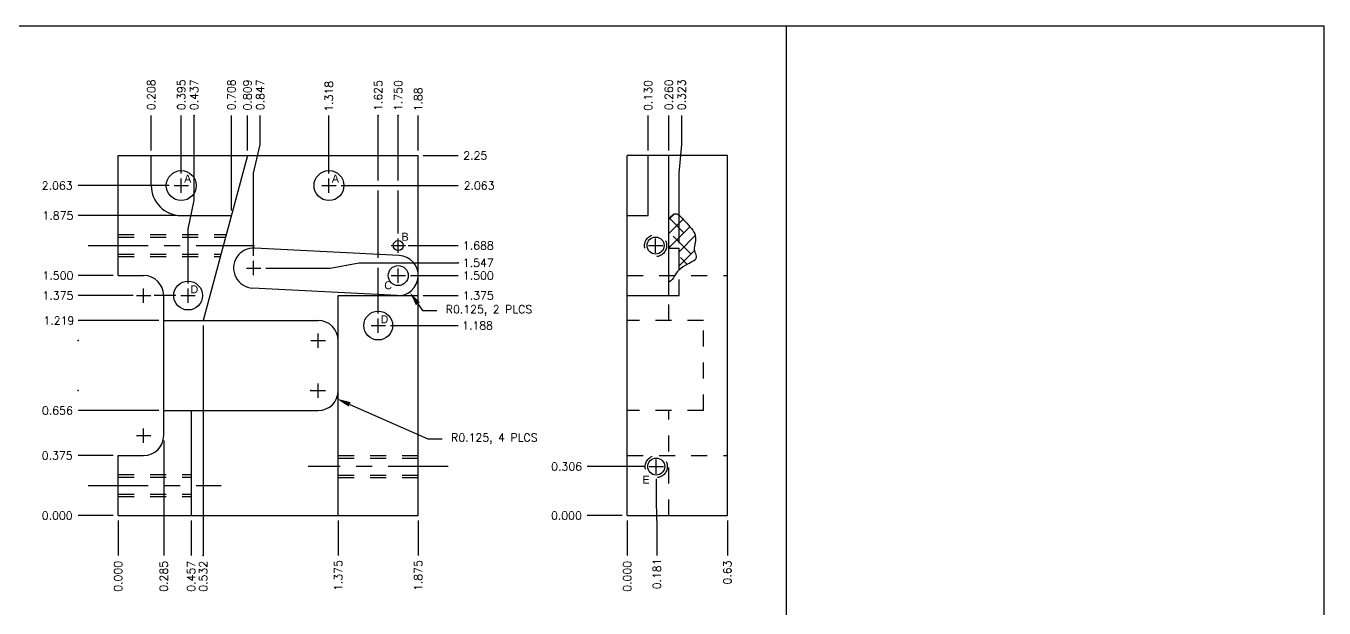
# Model space of a CAD drawing. Extents: x 0 to 22, y 0 to 17.6.
# Drawn here: x 8.39 to 16.5, y 6.86 to 10.5 of the extents above; entities that cross this region are included whole.
import ezdxf

# ---------------------------------------------------------------- set-up
doc = ezdxf.new("R2010")
doc.units = 0
doc.header["$LTSCALE"] = 0.5
doc.header["$MEASUREMENT"] = 0
doc.linetypes.add('CENTER2', pattern=[1.125, 0.75, -0.125, 0.125, -0.125])
doc.linetypes.add('HIDDEN2', pattern=[0.1875, 0.125, -0.0625])
doc.layers.get('0').update_dxf_attribs({"linetype": 'CONTINUOUS'})
doc.layers.get('DEFPOINTS').update_dxf_attribs({"linetype": 'CONTINUOUS'})
for name, color, linetype in [('BORDER', 5, 'CONTINUOUS'), ('CASING', 193, 'CONTINUOUS'), ('DIM', 1, 'CONTINUOUS'), ('HATCH', 2, 'CONTINUOUS'), ('NFCENTER', 4, 'CENTER2'), ('NFHIDDEN', 6, 'HIDDEN2'), ('OBJECT', 3, 'CONTINUOUS')]:
    doc.layers.add(name, color=color, linetype=linetype)
doc.styles.add('SIMPLEX', font='SIMPLEX')
doc.dimstyles.new('ESGMECH', dxfattribs={"dimtxt": 0.1, "dimasz": 0.18, "dimexe": 0.18, "dimexo": 0.0625, "dimgap": 0.06, "dimtad": 0, "dimtih": 1, "dimtoh": 1, "dimdec": 3, "dimzin": 0, "dimdsep": 46, "dimtxsty": 'SIMPLEX', "dimcen": 0.09, "dimclrd": 1, "dimclre": 1, "dimclrt": 1, "dimadec": 0, "dimazin": 0, "dimtfac": 1, "dimtdec": 4, "dimtofl": 0, "dimtmove": 0, "dimatfit": 3, "dimfxl": 1, "dimtolj": 1, "dimtzin": 0, "dimarcsym": 0})
doc.dimstyles.new('ESGMECH$4', dxfattribs={"dimtxt": 0.1, "dimasz": 0.18, "dimexe": 0.18, "dimexo": 0.0625, "dimgap": 0.06, "dimtad": 0, "dimtih": 1, "dimtoh": 1, "dimdec": 3, "dimzin": 0, "dimdsep": 46, "dimtxsty": 'SIMPLEX', "dimcen": 0.09, "dimclrd": 1, "dimclre": 1, "dimclrt": 1, "dimadec": 0, "dimazin": 0, "dimtfac": 1, "dimtdec": 4, "dimtofl": 0, "dimtmove": 0, "dimatfit": 0, "dimfxl": 1, "dimtolj": 1, "dimtzin": 0, "dimarcsym": 0})

# ---------------------------------------------------------------- blocks, each defined once
blk = doc.blocks.new('*D33')
at = {"color": 1, "linetype": 'ByBlock', "transparency": 16777216}
blk.add_line((19.2826, 4.8796), (19.2826, 4.6609), dxfattribs=at)
at = {"layer": 'DEFPOINTS', "color": 0, "linetype": 'ByBlock', "transparency": 16777216}
for p in [(19.2826, 4.9109), (19.2826, 4.9109), (19.2826, 4.6609)]:
    blk.add_point(p, dxfattribs=at)
at = {"color": 1, "linetype": 'ByBlock', "transparency": 16777216, "insert": (19.2826, 4.5309), "char_height": 0.05, "attachment_point": 5, "rotation": 90, "style": 'SIMPLEX'}
blk.add_mtext('\\A1;0.000', dxfattribs=at)
blk = doc.blocks.new('*D34')
at = {"color": 1, "linetype": 'ByBlock', "transparency": 16777216}
blk.add_line((19.7394, 4.8796), (19.7394, 4.6609), dxfattribs=at)
at = {"layer": 'DEFPOINTS', "color": 0, "linetype": 'ByBlock', "transparency": 16777216}
for p in [(19.2826, 4.9109), (19.7394, 4.9109), (19.7394, 4.6609)]:
    blk.add_point(p, dxfattribs=at)
at = {"color": 1, "linetype": 'ByBlock', "transparency": 16777216, "insert": (19.7394, 4.5309), "char_height": 0.05, "attachment_point": 5, "rotation": 90, "style": 'SIMPLEX'}
blk.add_mtext('\\A1;0.457', dxfattribs=at)
blk = doc.blocks.new('*D35')
at = {"color": 1, "linetype": 'ByBlock', "transparency": 16777216}
blk.add_line((20.6576, 4.8796), (20.6576, 4.6609), dxfattribs=at)
at = {"layer": 'DEFPOINTS', "color": 0, "linetype": 'ByBlock', "transparency": 16777216}
for p in [(19.2826, 4.9109), (20.6576, 4.9109), (20.6576, 4.6609)]:
    blk.add_point(p, dxfattribs=at)
at = {"color": 1, "linetype": 'ByBlock', "transparency": 16777216, "insert": (20.6576, 4.5356), "char_height": 0.05, "attachment_point": 5, "rotation": 90, "style": 'SIMPLEX'}
blk.add_mtext('\\A1;1.375', dxfattribs=at)
blk = doc.blocks.new('*D36')
at = {"color": 1, "linetype": 'ByBlock', "transparency": 16777216}
blk.add_line((21.1576, 4.8796), (21.1576, 4.6609), dxfattribs=at)
at = {"layer": 'DEFPOINTS', "color": 0, "linetype": 'ByBlock', "transparency": 16777216}
for p in [(19.2826, 4.9109), (21.1576, 4.9109), (21.1576, 4.6609)]:
    blk.add_point(p, dxfattribs=at)
at = {"color": 1, "linetype": 'ByBlock', "transparency": 16777216, "insert": (21.1576, 4.5356), "char_height": 0.05, "attachment_point": 5, "rotation": 90, "style": 'SIMPLEX'}
blk.add_mtext('\\A1;1.875', dxfattribs=at)
blk = doc.blocks.new('*D37')
at = {"color": 1, "linetype": 'ByBlock', "transparency": 16777216}
blk.add_line((20.0911, 7.1921), (20.0911, 7.4109), dxfattribs=at)
at = {"layer": 'DEFPOINTS', "color": 0, "linetype": 'ByBlock', "transparency": 16777216}
for p in [(20.0911, 7.4109), (20.0911, 7.1609), (19.2826, 4.9109)]:
    blk.add_point(p, dxfattribs=at)
at = {"color": 1, "linetype": 'ByBlock', "transparency": 16777216, "insert": (20.0911, 7.5397), "char_height": 0.05, "attachment_point": 5, "rotation": 90, "style": 'SIMPLEX'}
blk.add_mtext('\\A1;0.809', dxfattribs=at)
blk = doc.blocks.new('*D38')
at = {"color": 1, "linetype": 'ByBlock', "transparency": 16777216}
blk.add_line((21.1888, 6.2859), (21.4076, 6.2859), dxfattribs=at)
at = {"layer": 'DEFPOINTS', "color": 0, "linetype": 'ByBlock', "transparency": 16777216}
for p in [(21.1576, 6.2859), (21.4076, 6.2859), (19.2826, 4.9109)]:
    blk.add_point(p, dxfattribs=at)
at = {"color": 1, "linetype": 'ByBlock', "transparency": 16777216, "insert": (21.5328, 6.2859), "char_height": 0.05, "attachment_point": 5, "style": 'SIMPLEX'}
blk.add_mtext('\\A1;1.375', dxfattribs=at)
blk = doc.blocks.new('*D39')
at = {"color": 1, "linetype": 'ByBlock', "transparency": 16777216}
blk.add_line((20.9838, 6.0984), (21.4076, 6.0984), dxfattribs=at)
at = {"layer": 'DEFPOINTS', "color": 0, "linetype": 'ByBlock', "transparency": 16777216}
for p in [(20.9526, 6.0984), (21.4076, 6.0984), (19.2826, 4.9109)]:
    blk.add_point(p, dxfattribs=at)
at = {"color": 1, "linetype": 'ByBlock', "transparency": 16777216, "insert": (21.5281, 6.0984), "char_height": 0.05, "attachment_point": 5, "style": 'SIMPLEX'}
blk.add_mtext('\\A1;1.188', dxfattribs=at)
blk = doc.blocks.new('*D40')
at = {"color": 1, "linetype": 'ByBlock', "transparency": 16777216}
blk.add_line((21.1088, 6.4109), (21.4076, 6.4109), dxfattribs=at)
at = {"layer": 'DEFPOINTS', "color": 0, "linetype": 'ByBlock', "transparency": 16777216}
for p in [(21.0776, 6.4109), (21.4076, 6.4109), (19.2826, 4.9109)]:
    blk.add_point(p, dxfattribs=at)
at = {"color": 1, "linetype": 'ByBlock', "transparency": 16777216, "insert": (21.5328, 6.4109), "char_height": 0.05, "attachment_point": 5, "style": 'SIMPLEX'}
blk.add_mtext('\\A1;1.500', dxfattribs=at)
blk = doc.blocks.new('*D41')
at = {"color": 1, "linetype": 'ByBlock', "transparency": 16777216}
blk.add_line((21.0951, 6.5984), (21.4076, 6.5984), dxfattribs=at)
at = {"layer": 'DEFPOINTS', "color": 0, "linetype": 'ByBlock', "transparency": 16777216}
for p in [(21.0638, 6.5984), (21.4076, 6.5984), (19.2826, 4.9109)]:
    blk.add_point(p, dxfattribs=at)
at = {"color": 1, "linetype": 'ByBlock', "transparency": 16777216, "insert": (21.5328, 6.5984), "char_height": 0.05, "attachment_point": 5, "style": 'SIMPLEX'}
blk.add_mtext('\\A1;1.688', dxfattribs=at)
blk = doc.blocks.new('*D42')
at = {"color": 1, "linetype": 'ByBlock', "transparency": 16777216}
blk.add_line((20.6764, 6.9734), (21.4076, 6.9734), dxfattribs=at)
at = {"layer": 'DEFPOINTS', "color": 0, "linetype": 'ByBlock', "transparency": 16777216}
for p in [(20.6451, 6.9734), (21.4076, 6.9734), (19.2826, 4.9109)]:
    blk.add_point(p, dxfattribs=at)
at = {"color": 1, "linetype": 'ByBlock', "transparency": 16777216, "insert": (21.5376, 6.9734), "char_height": 0.05, "attachment_point": 5, "style": 'SIMPLEX'}
blk.add_mtext('\\A1;2.063', dxfattribs=at)
blk = doc.blocks.new('*D43')
at = {"color": 1, "linetype": 'ByBlock', "transparency": 16777216}
blk.add_line((19.6014, 6.9734), (19.0326, 6.9734), dxfattribs=at)
at = {"layer": 'DEFPOINTS', "color": 0, "linetype": 'ByBlock', "transparency": 16777216}
for p in [(19.0326, 6.9734), (19.6326, 6.9734), (19.2826, 4.9109)]:
    blk.add_point(p, dxfattribs=at)
at = {"color": 1, "linetype": 'ByBlock', "transparency": 16777216, "insert": (18.9026, 6.9734), "char_height": 0.05, "attachment_point": 5, "style": 'SIMPLEX'}
blk.add_mtext('\\A1;2.063', dxfattribs=at)
blk = doc.blocks.new('*D44')
at = {"color": 1, "linetype": 'ByBlock', "transparency": 16777216}
blk.add_line((19.6464, 6.7859), (19.0326, 6.7859), dxfattribs=at)
at = {"layer": 'DEFPOINTS', "color": 0, "linetype": 'ByBlock', "transparency": 16777216}
for p in [(19.0326, 6.7859), (19.6776, 6.7859), (19.2826, 4.9109)]:
    blk.add_point(p, dxfattribs=at)
at = {"color": 1, "linetype": 'ByBlock', "transparency": 16777216, "insert": (18.9074, 6.7859), "char_height": 0.05, "attachment_point": 5, "style": 'SIMPLEX'}
blk.add_mtext('\\A1;1.875', dxfattribs=at)
blk = doc.blocks.new('*D45')
at = {"color": 1, "linetype": 'ByBlock', "transparency": 16777216}
blk.add_line((19.4901, 7.1921), (19.4901, 7.4109), dxfattribs=at)
at = {"layer": 'DEFPOINTS', "color": 0, "linetype": 'ByBlock', "transparency": 16777216}
for p in [(19.4901, 7.4109), (19.4901, 7.1609), (19.2826, 4.9109)]:
    blk.add_point(p, dxfattribs=at)
at = {"color": 1, "linetype": 'ByBlock', "transparency": 16777216, "insert": (19.4901, 7.5409), "char_height": 0.05, "attachment_point": 5, "rotation": 90, "style": 'SIMPLEX'}
blk.add_mtext('\\A1;0.208', dxfattribs=at)
blk = doc.blocks.new('*D46')
at = {"color": 1, "linetype": 'ByBlock', "transparency": 16777216}
blk.add_line((19.6776, 7.0496), (19.6776, 7.4109), dxfattribs=at)
at = {"layer": 'DEFPOINTS', "color": 0, "linetype": 'ByBlock', "transparency": 16777216}
for p in [(19.6776, 7.4109), (19.6776, 7.0184), (19.2826, 4.9109)]:
    blk.add_point(p, dxfattribs=at)
at = {"color": 1, "linetype": 'ByBlock', "transparency": 16777216, "insert": (19.6776, 7.5409), "char_height": 0.05, "attachment_point": 5, "rotation": 90, "style": 'SIMPLEX'}
blk.add_mtext('\\A1;0.395', dxfattribs=at)
blk = doc.blocks.new('*D47')
at = {"color": 1, "linetype": 'ByBlock', "transparency": 16777216}
blk.add_line((19.9906, 6.8171), (19.9906, 7.4109), dxfattribs=at)
at = {"layer": 'DEFPOINTS', "color": 0, "linetype": 'ByBlock', "transparency": 16777216}
for p in [(19.9906, 7.4109), (19.9906, 6.7859), (19.2826, 4.9109)]:
    blk.add_point(p, dxfattribs=at)
at = {"color": 1, "linetype": 'ByBlock', "transparency": 16777216, "insert": (19.9906, 7.5409), "char_height": 0.05, "attachment_point": 5, "rotation": 90, "style": 'SIMPLEX'}
blk.add_mtext('\\A1;0.708', dxfattribs=at)
blk = doc.blocks.new('*D48')
at = {"color": 1, "linetype": 'ByBlock', "transparency": 16777216}
for p, q in [((20.1711, 7.2309), (20.1711, 7.4109)), ((20.1293, 7.0509), (20.1711, 7.2309)), ((20.1293, 6.534), (20.1293, 7.0509))]:
    blk.add_line(p, q, dxfattribs=at)
at = {"layer": 'DEFPOINTS', "color": 0, "linetype": 'ByBlock', "transparency": 16777216}
for p in [(20.1711, 7.4109), (20.1293, 6.5028), (19.2826, 4.9109)]:
    blk.add_point(p, dxfattribs=at)
at = {"color": 1, "linetype": 'ByBlock', "transparency": 16777216, "insert": (20.1711, 7.5409), "char_height": 0.05, "attachment_point": 5, "rotation": 90, "style": 'SIMPLEX'}
blk.add_mtext('\\A1;0.847', dxfattribs=at)
blk = doc.blocks.new('*D49')
at = {"color": 1, "linetype": 'ByBlock', "transparency": 16777216}
blk.add_line((20.6001, 7.0496), (20.6001, 7.4109), dxfattribs=at)
at = {"layer": 'DEFPOINTS', "color": 0, "linetype": 'ByBlock', "transparency": 16777216}
for p in [(20.6001, 7.4109), (20.6001, 7.0184), (19.2826, 4.9109)]:
    blk.add_point(p, dxfattribs=at)
at = {"color": 1, "linetype": 'ByBlock', "transparency": 16777216, "insert": (20.6001, 7.5313), "char_height": 0.05, "attachment_point": 5, "rotation": 90, "style": 'SIMPLEX'}
blk.add_mtext('\\A1;1.318', dxfattribs=at)
blk = doc.blocks.new('*D50')
at = {"color": 1, "linetype": 'ByBlock', "transparency": 16777216}
blk.add_line((19.2513, 4.9109), (19.0326, 4.9109), dxfattribs=at)
at = {"layer": 'DEFPOINTS', "color": 0, "linetype": 'ByBlock', "transparency": 16777216}
for p in [(19.0326, 4.9109), (19.2826, 4.9109), (19.2826, 4.9109)]:
    blk.add_point(p, dxfattribs=at)
at = {"color": 1, "linetype": 'ByBlock', "transparency": 16777216, "insert": (18.9026, 4.9109), "char_height": 0.05, "attachment_point": 5, "style": 'SIMPLEX'}
blk.add_mtext('\\A1;0.000', dxfattribs=at)
blk = doc.blocks.new('*D51')
at = {"color": 1, "linetype": 'ByBlock', "transparency": 16777216}
for p, q in [((20.9876, 6.4109), (21.0776, 6.4109)), ((21.0326, 6.3659), (21.0326, 6.4559)), ((21.1553, 6.2343), (21.1843, 6.1927)), ((21.1843, 6.1927), (21.2743, 6.1927))]:
    blk.add_line(p, q, dxfattribs=at)
blk.add_solid([(21.1676, 6.2429), (21.143, 6.2258), (21.104, 6.3082)], dxfattribs=at)
at = {"layer": 'DEFPOINTS', "color": 0, "linetype": 'ByBlock', "transparency": 16777216}
for p in [(21.0326, 6.4109), (21.104, 6.3082)]:
    blk.add_point(p, dxfattribs=at)
at = {"color": 1, "linetype": 'ByBlock', "transparency": 16777216, "insert": (21.5995, 6.1927), "char_height": 0.05, "attachment_point": 5, "style": 'SIMPLEX'}
blk.add_mtext('\\A1;{R0.125, 2 PLCS}', dxfattribs=at)
blk = doc.blocks.new('*D52')
at = {"color": 1, "linetype": 'ByBlock', "transparency": 16777216}
blk.add_line((22.493, 4.8726), (22.493, 4.6538), dxfattribs=at)
at = {"layer": 'DEFPOINTS', "color": 0, "linetype": 'ByBlock', "transparency": 16777216}
for p in [(22.493, 4.9038), (22.493, 4.9038), (22.493, 4.6538)]:
    blk.add_point(p, dxfattribs=at)
at = {"color": 1, "linetype": 'ByBlock', "transparency": 16777216, "insert": (22.493, 4.5238), "char_height": 0.05, "attachment_point": 5, "rotation": 90, "style": 'SIMPLEX'}
blk.add_mtext('\\A1;0.000', dxfattribs=at)
blk = doc.blocks.new('*D53')
at = {"color": 1, "linetype": 'ByBlock', "transparency": 16777216}
blk.add_line((22.4618, 4.9038), (22.243, 4.9038), dxfattribs=at)
at = {"layer": 'DEFPOINTS', "color": 0, "linetype": 'ByBlock', "transparency": 16777216}
for p in [(22.243, 4.9038), (22.493, 4.9038), (22.493, 4.9038)]:
    blk.add_point(p, dxfattribs=at)
at = {"color": 1, "linetype": 'ByBlock', "transparency": 16777216, "insert": (22.113, 4.9038), "char_height": 0.05, "attachment_point": 5, "style": 'SIMPLEX'}
blk.add_mtext('\\A1;0.000', dxfattribs=at)
blk = doc.blocks.new('*D54')
at = {"color": 1, "linetype": 'ByBlock', "transparency": 16777216}
blk.add_line((22.623, 7.1851), (22.623, 7.4038), dxfattribs=at)
at = {"layer": 'DEFPOINTS', "color": 0, "linetype": 'ByBlock', "transparency": 16777216}
for p in [(22.623, 7.4038), (22.623, 7.1538), (22.493, 4.9038)]:
    blk.add_point(p, dxfattribs=at)
at = {"color": 1, "linetype": 'ByBlock', "transparency": 16777216, "insert": (22.623, 7.5291), "char_height": 0.05, "attachment_point": 5, "rotation": 90, "style": 'SIMPLEX'}
blk.add_mtext('\\A1;0.130', dxfattribs=at)
blk = doc.blocks.new('*D55')
at = {"color": 1, "linetype": 'ByBlock', "transparency": 16777216}
blk.add_line((22.753, 7.1851), (22.753, 7.4038), dxfattribs=at)
at = {"layer": 'DEFPOINTS', "color": 0, "linetype": 'ByBlock', "transparency": 16777216}
for p in [(22.753, 7.4038), (22.753, 7.1538), (22.493, 4.9038)]:
    blk.add_point(p, dxfattribs=at)
at = {"color": 1, "linetype": 'ByBlock', "transparency": 16777216, "insert": (22.753, 7.5338), "char_height": 0.05, "attachment_point": 5, "rotation": 90, "style": 'SIMPLEX'}
blk.add_mtext('\\A1;0.260', dxfattribs=at)
blk = doc.blocks.new('*D58')
at = {"color": 1, "linetype": 'ByBlock', "transparency": 16777216}
blk.add_line((12.2529, 7.746), (11.8982, 7.746), dxfattribs=at)
at = {"layer": 'DEFPOINTS', "color": 0, "linetype": 'ByBlock', "transparency": 16777216}
for p in [(11.8982, 7.746), (12.2842, 7.746), (12.1482, 7.4397)]:
    blk.add_point(p, dxfattribs=at)
at = {"color": 1, "linetype": 'ByBlock', "transparency": 16777216, "insert": (11.7693, 7.746), "char_height": 0.05, "attachment_point": 5, "style": 'SIMPLEX'}
blk.add_mtext('\\A1;0.306', dxfattribs=at)
blk = doc.blocks.new('*D64')
at = {"color": 1, "linetype": 'ByBlock', "transparency": 16777216}
blk.add_line((19.2513, 5.2859), (19.0326, 5.2859), dxfattribs=at)
at = {"layer": 'DEFPOINTS', "color": 0, "linetype": 'ByBlock', "transparency": 16777216}
for p in [(19.0326, 5.2859), (19.2826, 5.2859), (19.2826, 4.9109)]:
    blk.add_point(p, dxfattribs=at)
at = {"color": 1, "linetype": 'ByBlock', "transparency": 16777216, "insert": (18.9026, 5.2859), "char_height": 0.05, "attachment_point": 5, "style": 'SIMPLEX'}
blk.add_mtext('\\A1;0.375', dxfattribs=at)
blk = doc.blocks.new('*D65')
at = {"color": 1, "linetype": 'ByBlock', "transparency": 16777216}
blk.add_line((19.5363, 5.5671), (19.0326, 5.5671), dxfattribs=at)
at = {"layer": 'DEFPOINTS', "color": 0, "linetype": 'ByBlock', "transparency": 16777216}
for p in [(19.0326, 5.5671), (19.5676, 5.5671), (19.2826, 4.9109)]:
    blk.add_point(p, dxfattribs=at)
at = {"color": 1, "linetype": 'ByBlock', "transparency": 16777216, "insert": (18.9038, 5.5671), "char_height": 0.05, "attachment_point": 5, "style": 'SIMPLEX'}
blk.add_mtext('\\A1;0.656', dxfattribs=at)
blk = doc.blocks.new('*D66')
at = {"color": 1, "linetype": 'ByBlock', "transparency": 16777216}
blk.add_line((19.5363, 6.1296), (19.0326, 6.1296), dxfattribs=at)
at = {"layer": 'DEFPOINTS', "color": 0, "linetype": 'ByBlock', "transparency": 16777216}
for p in [(19.0326, 6.1296), (19.5676, 6.1296), (19.2826, 4.9109)]:
    blk.add_point(p, dxfattribs=at)
at = {"color": 1, "linetype": 'ByBlock', "transparency": 16777216, "insert": (18.9133, 6.1296), "char_height": 0.05, "attachment_point": 5, "style": 'SIMPLEX'}
blk.add_mtext('\\A1;1.219', dxfattribs=at)
blk = doc.blocks.new('*D67')
at = {"color": 1, "linetype": 'ByBlock', "transparency": 16777216}
blk.add_line((19.2513, 6.4109), (19.0326, 6.4109), dxfattribs=at)
at = {"layer": 'DEFPOINTS', "color": 0, "linetype": 'ByBlock', "transparency": 16777216}
for p in [(19.0326, 6.4109), (19.2826, 6.4109), (19.2826, 4.9109)]:
    blk.add_point(p, dxfattribs=at)
at = {"color": 1, "linetype": 'ByBlock', "transparency": 16777216, "insert": (18.9074, 6.4109), "char_height": 0.05, "attachment_point": 5, "style": 'SIMPLEX'}
blk.add_mtext('\\A1;1.500', dxfattribs=at)
blk = doc.blocks.new('*D68')
at = {"color": 1, "linetype": 'ByBlock', "transparency": 16777216}
blk.add_line((19.5676, 5.3796), (19.5676, 4.6609), dxfattribs=at)
at = {"layer": 'DEFPOINTS', "color": 0, "linetype": 'ByBlock', "transparency": 16777216}
for p in [(19.5676, 5.4109), (19.2826, 4.9109), (19.5676, 4.6609)]:
    blk.add_point(p, dxfattribs=at)
at = {"color": 1, "linetype": 'ByBlock', "transparency": 16777216, "insert": (19.5676, 4.5309), "char_height": 0.05, "attachment_point": 5, "rotation": 90, "style": 'SIMPLEX'}
blk.add_mtext('\\A1;0.285', dxfattribs=at)
blk = doc.blocks.new('*D69')
at = {"color": 1, "linetype": 'ByBlock', "transparency": 16777216}
for p, q in [((22.8031, 7.2309), (22.8031, 7.4109)), ((22.7866, 7.0509), (22.8031, 7.2309)), ((22.7866, 6.614), (22.7866, 7.0509))]:
    blk.add_line(p, q, dxfattribs=at)
at = {"layer": 'DEFPOINTS', "color": 0, "linetype": 'ByBlock', "transparency": 16777216}
for p in [(22.8031, 7.4109), (22.7866, 6.5828), (22.4631, 4.9109)]:
    blk.add_point(p, dxfattribs=at)
at = {"color": 1, "linetype": 'ByBlock', "transparency": 16777216, "insert": (22.8031, 7.5409), "char_height": 0.05, "attachment_point": 5, "rotation": 90, "style": 'SIMPLEX'}
blk.add_mtext('\\A1;0.323', dxfattribs=at)
blk = doc.blocks.new('*X70')
at = {"color": 0}
for p, q in [((22.7231, 6.6735), (22.8122, 6.7626)), ((22.7262, 6.7649), (22.7573, 6.7961)), ((22.8166, 6.6786), (22.728, 6.7672)), ((22.7231, 6.5851), (22.8541, 6.7161)), ((22.8608, 6.546), (22.7503, 6.6565)), ((22.7866, 6.5602), (22.8877, 6.6613)), ((22.7282, 6.5902), (22.7231, 6.5954)), ((22.7866, 6.4718), (22.8825, 6.5677)), ((22.8851, 6.6101), (22.8829, 6.6123)), ((22.838, 6.4805), (22.7945, 6.5239))]:
    blk.add_line(p, q, dxfattribs=at)
blk = doc.blocks.new('*D71')
at = {"color": 1, "linetype": 'ByBlock', "transparency": 16777216}
for p, q in [((20.4876, 5.6921), (20.5776, 5.6921)), ((20.5326, 5.6471), (20.5326, 5.7371)), ((20.7294, 5.6056), (21.2176, 5.3909)), ((21.2176, 5.3909), (21.3076, 5.3909))]:
    blk.add_line(p, q, dxfattribs=at)
blk.add_solid([(20.7354, 5.6193), (20.7234, 5.5918), (20.647, 5.6418)], dxfattribs=at)
at = {"layer": 'DEFPOINTS', "color": 0, "linetype": 'ByBlock', "transparency": 16777216}
for p in [(20.5326, 5.6921), (20.647, 5.6418)]:
    blk.add_point(p, dxfattribs=at)
at = {"color": 1, "linetype": 'ByBlock', "transparency": 16777216, "insert": (21.6328, 5.3909), "char_height": 0.05, "attachment_point": 5, "style": 'SIMPLEX'}
blk.add_mtext('\\A1;{R0.125, 4 PLCS}', dxfattribs=at)
blk = doc.blocks.new('*D119')
at = {"color": 1, "linetype": 'ByBlock', "transparency": 16777216}
for p, q in [((12.3292, 7.6698), (12.3292, 7.521)), ((12.3292, 7.521), (12.3332, 7.3697)), ((12.3332, 7.3697), (12.3332, 7.1897))]:
    blk.add_line(p, q, dxfattribs=at)
at = {"layer": 'DEFPOINTS', "color": 0, "linetype": 'ByBlock', "transparency": 16777216}
for p in [(12.3292, 7.701), (12.1482, 7.4397), (12.3332, 7.1897)]:
    blk.add_point(p, dxfattribs=at)
at = {"color": 1, "linetype": 'ByBlock', "transparency": 16777216, "insert": (12.3332, 7.0751), "char_height": 0.05, "attachment_point": 5, "rotation": 90, "style": 'SIMPLEX'}
blk.add_mtext('\\A1;0.181', dxfattribs=at)
blk = doc.blocks.new('*D132')
at = {"color": 1, "linetype": 'ByBlock', "transparency": 16777216}
blk.add_line((10.8739, 9.6897), (11.0927, 9.6897), dxfattribs=at)
at = {"layer": 'DEFPOINTS', "color": 0, "linetype": 'ByBlock', "transparency": 16777216}
for p in [(10.8427, 9.6897), (11.0927, 9.6897), (8.9677, 7.4397)]:
    blk.add_point(p, dxfattribs=at)
at = {"color": 1, "linetype": 'ByBlock', "transparency": 16777216, "insert": (11.1989, 9.6897), "char_height": 0.05, "attachment_point": 5, "style": 'SIMPLEX'}
blk.add_mtext('\\A1;{2.25}', dxfattribs=at)
blk = doc.blocks.new('*D133')
at = {"color": 1, "linetype": 'ByBlock', "transparency": 16777216}
blk.add_line((10.8427, 9.7209), (10.8427, 9.9397), dxfattribs=at)
at = {"layer": 'DEFPOINTS', "color": 0, "linetype": 'ByBlock', "transparency": 16777216}
for p in [(10.8427, 9.9397), (10.8427, 9.6897), (8.9677, 7.4397)]:
    blk.add_point(p, dxfattribs=at)
at = {"color": 1, "linetype": 'ByBlock', "transparency": 16777216, "insert": (10.8427, 10.0411), "char_height": 0.05, "attachment_point": 5, "rotation": 90, "style": 'SIMPLEX'}
blk.add_mtext('\\A1;{1.88}', dxfattribs=at)
blk = doc.blocks.new('*D134')
at = {"color": 1, "linetype": 'ByBlock', "transparency": 16777216}
blk.add_line((12.7732, 7.4084), (12.7732, 7.1897), dxfattribs=at)
at = {"layer": 'DEFPOINTS', "color": 0, "linetype": 'ByBlock', "transparency": 16777216}
for p in [(12.1482, 7.4397), (12.7732, 7.4397), (12.7732, 7.1897)]:
    blk.add_point(p, dxfattribs=at)
at = {"color": 1, "linetype": 'ByBlock', "transparency": 16777216, "insert": (12.7732, 7.0835), "char_height": 0.05, "attachment_point": 5, "rotation": 90, "style": 'SIMPLEX'}
blk.add_mtext('\\A1;{0.63}', dxfattribs=at)

msp = doc.modelspace()

# ---------------------------------------------------------------- linework, layer by layer
at = {"color": 1, "linetype": 'ByBlock'}
for p, q in [((9.0627, 8.8147), (8.7177, 8.8147)), ((9.3289, 8.8147), (9.1927, 8.8147))]:
    msp.add_line(p, q, dxfattribs=at)
at = {"layer": 'BORDER'}
for p, q in [((0, 10.5), (16.5, 10.5)), ((13.1433, 5.1622), (13.1433, 10.5)), ((16.5, 0), (16.5, 10.5))]:
    msp.add_line(p, q, dxfattribs=at)
at = {"layer": 'CASING', "color": 3}
for p, q in [((8.9677, 9.6897), (10.8427, 9.6897)), ((8.9677, 8.9397), (8.9677, 9.6897)), ((9.1752, 9.5022), (9.1752, 9.6897)), ((9.7762, 9.6897), (9.4999, 8.6584)), ((10.8427, 7.4397), (10.8427, 9.6897)), ((12.1482, 7.4397), (12.1482, 9.6897)), ((12.7732, 9.6897), (12.1482, 9.6897)), ((12.2782, 9.3147), (12.2782, 9.6897)), ((12.4082, 8.8147), (12.4082, 9.6897)), ((12.7732, 7.4397), (12.7732, 9.6897)), ((9.3627, 9.3147), (9.6757, 9.3147)), ((12.1482, 9.3147), (12.2782, 9.3147)), ((10.7242, 9.0645), (9.8209, 9.1114)), ((12.4082, 9.1116), (12.4717, 9.1116)), ((12.4717, 8.9756), (12.4717, 9.1116)), ((10.7112, 8.8148), (9.8067, 8.8618)), ((9.2527, 7.9397), (9.2527, 8.8147)), ((10.3427, 7.4397), (10.3427, 8.8147)), ((10.3427, 8.8147), (10.8427, 8.8147)), ((12.1482, 8.8147), (12.4082, 8.8147)), ((9.4245, 8.0959), (9.4245, 7.4397)), ((8.9677, 7.4397), (8.9677, 7.8147)), ((8.9677, 7.4397), (10.8427, 7.4397)), ((12.1482, 7.4397), (12.7732, 7.4397))]:
    msp.add_line(p, q, dxfattribs=at)
for points in [[(12.4082, 9.2899), (12.4169, 9.3008), (12.4254, 9.311), (12.4334, 9.3192), (12.4412, 9.3246), (12.4491, 9.3266), (12.4571, 9.3255), (12.4653, 9.3217), (12.4736, 9.3156), (12.4822, 9.3076), (12.4911, 9.2983), (12.5003, 9.2881), (12.5098, 9.2774), (12.5197, 9.2665), (12.5296, 9.2557), (12.5393, 9.2447), (12.5485, 9.2338), (12.5567, 9.2228), (12.5638, 9.2118), (12.5693, 9.2007), (12.573, 9.1896)], [(12.573, 9.1896), (12.5747, 9.1784), (12.5746, 9.1673), (12.5734, 9.1563), (12.5715, 9.1454), (12.5694, 9.1347), (12.5675, 9.1242), (12.5663, 9.1141), (12.5663, 9.1043), (12.5678, 9.0949), (12.5704, 9.086), (12.5733, 9.0774), (12.576, 9.0692), (12.5778, 9.0613), (12.5781, 9.0536), (12.5761, 9.0462), (12.5713, 9.0391), (12.5633, 9.0321), (12.5524, 9.0251), (12.5396, 9.018), (12.5253, 9.0106), (12.5105, 9.0026), (12.4958, 8.9939), (12.482, 8.9844), (12.4697, 8.9739), (12.4594, 8.9622), (12.4508, 8.95), (12.4433, 8.9378), (12.4362, 8.9262), (12.4291, 8.9159), (12.4211, 8.9074), (12.4119, 8.9015), (12.4082, 8.9005)]]:
    msp.add_lwpolyline(points, dxfattribs=at)
for centre, radius in [((9.3627, 9.5022), 0.0935), ((10.2852, 9.5022), 0.0935), ((12.3252, 9.1272), 0.0533), ((10.7177, 9.1272), 0.0312), ((10.7177, 8.9397), 0.0625), ((9.4052, 8.8147), 0.09), ((10.5927, 8.6272), 0.09), ((12.3292, 7.746), 0.0532)]:
    msp.add_circle(centre, radius, dxfattribs=at)
for centre, radius, start, end in [((9.3627, 9.5022), 0.1875, 180, 270), ((9.8144, 8.9866), 0.125, 86.46687, 267.58405), ((10.7177, 8.9397), 0.125, 267.02546, 87.02546), ((9.1277, 8.8147), 0.125, 0, 90), ((10.2177, 8.5334), 0.125, 0, 90), ((10.2177, 8.2209), 0.125, 270, 0), ((9.1277, 7.9397), 0.125, 270, 0)]:
    msp.add_arc(centre, radius, start, end, dxfattribs=at)
at = {"layer": 'DEFPOINTS', "color": 0, "linetype": 'ByBlock'}
for p in [(12.2632, 9.9397), (12.4232, 9.9397), (12.2782, 9.6897), (12.4082, 9.6897), (10.3302, 9.5334), (10.3302, 9.4709), (10.7177, 9.1722), (9.8594, 8.9866), (9.4052, 8.8597), (8.7177, 8.8147), (9.3602, 8.8147), (9.4999, 8.6584), (10.5927, 8.6722), (8.9677, 7.4709), (8.9677, 7.4397), (8.9677, 7.4397), (8.9677, 7.4397), (8.9677, 7.4397), (8.9677, 7.4397), (8.9677, 7.4397), (8.9677, 7.4397), (8.9677, 7.4397), (8.9677, 7.4084), (12.1482, 7.4397), (12.1482, 7.4397)]:
    msp.add_point(p, dxfattribs=at)
at = {"layer": 'DIM', "linetype": 'ByBlock'}
for p, q in [((9.4427, 9.4107), (9.4427, 9.9397)), ((10.5927, 9.5334), (10.5927, 9.9397)), ((10.7177, 9.5334), (10.7177, 9.9397)), ((9.4052, 9.2307), (9.4427, 9.4107)), ((10.5927, 9.0509), (10.5927, 9.4709)), ((10.7177, 9.2034), (10.7177, 9.4709)), ((9.4052, 8.8909), (9.4052, 9.2307)), ((10.293, 8.9866), (10.473, 9.0197)), ((10.473, 9.0197), (11.0927, 9.0197)), ((9.8906, 8.9866), (10.293, 8.9866)), ((10.5927, 8.7034), (10.5927, 8.9884)), ((9.4999, 8.6272), (9.4999, 7.1897))]:
    msp.add_line(p, q, dxfattribs=at)
at = {"layer": 'DIM', "color": 1, "linetype": 'Continuous'}
for p, q in [((9.3177, 9.5022), (9.4077, 9.5022)), ((9.3627, 9.4572), (9.3627, 9.5472)), ((10.2402, 9.5022), (10.3302, 9.5022)), ((10.2852, 9.4572), (10.2852, 9.5472)), ((10.7177, 9.0822), (10.7177, 9.1722)), ((12.3252, 9.0822), (12.3252, 9.1722)), ((10.6727, 9.1272), (10.7627, 9.1272)), ((12.2802, 9.1272), (12.3702, 9.1272)), ((9.8144, 8.9416), (9.8144, 9.0316)), ((9.7694, 8.9866), (9.8594, 8.9866)), ((10.6727, 8.9397), (10.7627, 8.9397)), ((10.7177, 8.8947), (10.7177, 8.9847)), ((9.1277, 8.7697), (9.1277, 8.8597)), ((9.4052, 8.7697), (9.4052, 8.8597)), ((9.0827, 8.8147), (9.1727, 8.8147)), ((9.3602, 8.8147), (9.4502, 8.8147)), ((10.5477, 8.6272), (10.6377, 8.6272)), ((10.5927, 8.5822), (10.5927, 8.6722)), ((10.1727, 8.5334), (10.2627, 8.5334)), ((10.2177, 8.4884), (10.2177, 8.5784)), ((9.1277, 7.8947), (9.1277, 7.9847)), ((9.0827, 7.9397), (9.1727, 7.9397)), ((12.3292, 7.701), (12.3292, 7.791)), ((12.2842, 7.746), (12.3742, 7.746))]:
    msp.add_line(p, q, dxfattribs=at)
at = {"layer": 'DIM', "linetype": 'Continuous'}
for p, q in [((10.1727, 8.2209), (10.2627, 8.2209)), ((10.2177, 8.1759), (10.2177, 8.2659))]:
    msp.add_line(p, q, dxfattribs=at)
at = {"layer": 'DIM', "linetype": 'ByBlock'}
for p in [(9.4427, 9.9397), (10.5927, 9.9397), (10.7177, 9.9397), (11.0927, 9.0197), (8.7177, 8.5334), (8.7177, 8.2209), (10.1727, 8.2209), (9.4999, 7.1897)]:
    msp.add_point(p, dxfattribs=at)
at = {"layer": 'NFCENTER'}
for p, q in [((8.7802, 9.1272), (9.8196, 9.1272)), ((11.0302, 7.746), (10.1552, 7.746)), ((8.7802, 7.6272), (9.612, 7.6272))]:
    msp.add_line(p, q, dxfattribs=at)
at = {"layer": 'NFHIDDEN'}
for p, q in [((8.9677, 9.1962), (9.644, 9.1962)), ((8.9677, 9.1804), (9.6398, 9.1804)), ((8.9677, 9.0739), (9.6112, 9.0739)), ((8.9677, 9.0582), (9.607, 9.0582)), ((12.1482, 8.9397), (12.7732, 8.9397)), ((12.4717, 8.8147), (12.4717, 8.9756)), ((12.4082, 8.6584), (12.4082, 8.8147)), ((12.4082, 8.8147), (12.4717, 8.8147)), ((12.6244, 8.6584), (12.1482, 8.6584)), ((12.6244, 8.0959), (12.6244, 8.6584)), ((12.6244, 8.0959), (12.1482, 8.0959)), ((12.4082, 7.4397), (12.4082, 8.0959)), ((10.3427, 7.815), (10.8427, 7.815)), ((10.3427, 7.7993), (10.8427, 7.7993)), ((12.1482, 7.8147), (12.7732, 7.8147)), ((8.9677, 7.6962), (9.4245, 7.6962)), ((8.9677, 7.6804), (9.4245, 7.6804)), ((10.3427, 7.6928), (10.8427, 7.6928)), ((10.3427, 7.677), (10.8427, 7.677)), ((8.9677, 7.5739), (9.4245, 7.5739)), ((8.9677, 7.5582), (9.4245, 7.5582))]:
    msp.add_line(p, q, dxfattribs=at)
for centre in [(12.3252, 9.1272), (12.3292, 7.746)]:
    msp.add_circle(centre, 0.069, dxfattribs=at)
at = {"layer": 'OBJECT'}
for p, q in [((8.9677, 8.9397), (9.1277, 8.9397)), ((9.2527, 8.6584), (10.2177, 8.6584)), ((9.2527, 8.0959), (10.2177, 8.0959)), ((8.9677, 7.8147), (9.1277, 7.8147))]:
    msp.add_line(p, q, dxfattribs=at)

# ---------------------------------------------------------------- block references
at = {"layer": 'HATCH'}
msp.add_blockref('*X70', (-10.3149, 2.5288), dxfattribs=at)

# ---------------------------------------------------------------- texts
at = {"color": 1, "linetype": 'ByBlock', "insert": (8.5924, 8.8147), "char_height": 0.05, "attachment_point": 5, "style": 'SIMPLEX'}
msp.add_mtext('\\A1;1.375', dxfattribs=at)
at = {"layer": 'DIM'}
for s, p in [('A', (9.3804, 9.5208)), ('A', (10.3029, 9.5208)), ('B', (10.7388, 9.1573)), ('D', (9.4202, 8.8288)), ('C', (10.6305, 8.8541)), ('D', (10.6077, 8.6413)), ('E', (12.2426, 7.6392))]:
    msp.add_text(s, height=0.05, dxfattribs=at).set_placement(p)
at = {"layer": 'DIM', "linetype": 'ByBlock', "char_height": 0.05, "attachment_point": 5, "rotation": 90, "style": 'SIMPLEX'}
for s, insert in [('\\A1;0.437', (9.4427, 10.0697)), ('\\A1;1.625', (10.5927, 10.0649)), ('\\A1;1.750', (10.7177, 10.0649)), ('\\A1;0.532', (9.4999, 7.0597))]:
    msp.add_mtext(s, dxfattribs=dict(at, insert=insert))
at = {"layer": 'DIM', "linetype": 'ByBlock', "insert": (11.2179, 9.0197), "char_height": 0.05, "attachment_point": 5, "style": 'SIMPLEX'}
msp.add_mtext('\\A1;1.547', dxfattribs=at)

# ---------------------------------------------------------------- dimensions: what is measured, and where the dimension line sits
at = {"layer": 'DIM'}
for feature_location, offset, dtype, origin, picture, middle, set_off in [((9.17522, 9.68967), (0, 0.25), 1, (8.96768, 7.43967), '*D45', (9.17522, 10.06967), (-10.31491, 2.52882)), ((9.3627, 9.5472), (0, 0.3925), 1, (8.9677, 7.4397), '*D46', (9.3627, 10.0697), (-10.3149, 2.5288)), ((9.6757, 9.3147), (0, 0.625), 1, (8.9677, 7.4397), '*D47', (9.6757, 10.0697), (-10.3149, 2.5288)), ((9.8144, 9.0316), (0.0419, 0.9081), 1, (8.9677, 7.4397), '*D48', (9.8562, 10.0697), (-10.3149, 2.5288)), ((9.77622, 9.68967), (0, 0.25), 1, (8.96768, 7.43967), '*D37', (9.77622, 10.06848), (-10.31491, 2.52882)), ((10.28522, 9.54717), (0, 0.3925), 1, (8.96768, 7.43967), '*D49', (10.28522, 10.06015), (-10.31491, 2.52882)), ((12.4082, 9.6897), (0, 0.25), 1, (12.1482, 7.4397), '*D55', (12.4082, 10.0697), (-10.3449, 2.5359)), ((12.4716530454, 9.1116101684), (0.0165, 0.8280617598), 1, (12.1481530454, 7.4396719282), '*D69', (12.4881530454, 10.0696719282), (-10.3149108211, 2.5288171609)), ((12.2782, 9.6897), (0, 0.25), 1, (12.1482, 7.4397), '*D54', (12.2782, 10.0649), (-10.3449, 2.5359)), ((9.3177208213, 9.5021719282), (-0.6000372361, 0), 0, (8.9676835852, 7.4396719282), '*D43', (8.5876835852, 9.5021719282), (-10.3149108211, 2.5288171609)), ((10.3302208213, 9.5021719282), (0.7624627639, 0), 0, (8.9676835852, 7.4396719282), '*D42', (11.2226835852, 9.5021719282), (-10.3149108211, 2.5288171609)), ((9.3627, 9.3147), (-0.645, 0), 0, (8.9677, 7.4397), '*D44', (8.5924, 9.3147), (-10.3149, 2.5288)), ((10.7489335852, 9.1271719282), (0.34375, 0), 0, (8.9676835852, 7.4396719282), '*D41', (11.2179216804, 9.1271719282), (-10.3149108211, 2.5288171609)), ((8.9677, 8.9397), (-0.25, 0), 0, (8.9677, 7.4397), '*D67', (8.5924, 8.9397), (-10.3149, 2.5288)), ((10.7627, 8.9397), (0.33, 0), 0, (8.9677, 7.4397), '*D40', (11.2179, 8.9397), (-10.3149, 2.5288)), ((10.8427, 8.8147), (0.25, 0), 0, (8.9677, 7.4397), '*D38', (11.2179, 8.8147), (-10.3149, 2.5288)), ((9.2527, 8.6584), (-0.535, 0), 0, (8.9677, 7.4397), '*D66', (8.5984, 8.6584), (-10.3149, 2.5288)), ((10.6376835852, 8.6271719282), (0.455, 0), 0, (8.9676835852, 7.4396719282), '*D39', (11.2131597756, 8.6271719282), (-10.3149108211, 2.5288171609)), ((9.2527, 8.0959), (-0.535, 0), 0, (8.9677, 7.4397), '*D65', (8.5889, 8.0959), (-10.3149, 2.5288)), ((9.2527, 7.9397), (0, -0.75), 1, (8.9677, 7.4397), '*D68', (9.2527, 7.0597), (-10.3149, 2.5288)), ((8.9677, 7.8147), (-0.25, 0), 0, (8.9677, 7.4397), '*D64', (8.5877, 7.8147), (-10.3149, 2.5288)), ((8.9676835852, 7.4396719282), (-0.25, 0), 0, (8.9676835852, 7.4396719282), '*D50', (8.5876835852, 7.4396719282), (-10.3149108211, 2.5288171609)), ((12.1481530454, 7.4396719282), (-0.25, 0), 0, (12.1481530454, 7.4396719282), '*D53', (11.7681530454, 7.4396719282), (-10.3448887251, 2.5358550748)), ((8.9676835852, 7.4396719282), (0, -0.25), 1, (8.9676835852, 7.4396719282), '*D33', (8.9676835852, 7.0596719282), (-10.3149108211, 2.5288171609)), ((9.4245, 7.4397), (0, -0.25), 1, (8.9677, 7.4397), '*D34', (9.4245, 7.0597), (-10.3149, 2.5288)), ((10.3427, 7.4397), (0, -0.25), 1, (8.9677, 7.4397), '*D35', (10.3427, 7.0644), (-10.3149, 2.5288)), ((10.8427, 7.4397), (0, -0.25), 1, (8.9677, 7.4397), '*D36', (10.8427, 7.0644), (-10.3149, 2.5288)), ((12.1481530454, 7.4396719282), (0, -0.25), 1, (12.1481530454, 7.4396719282), '*D52', (12.1481530454, 7.0596719282), (-10.3448887251, 2.5358550748))]:
    dim = msp.add_ordinate_dim(feature_location=feature_location, offset=offset, dtype=dtype, origin=origin, dimstyle='ESGMECH', override={"dimscale": 0.5}, dxfattribs=at)
    dim.commit()
    dim.dimension.update_dxf_attribs({"geometry": picture, "text_midpoint": middle, "insert": set_off})
for feature_location, offset, dtype, origin, text, picture, middle in [((10.8427, 9.6897), (0, 0.25), 1, (8.9677, 7.4397), '{1.88}', '*D133', (10.8427, 10.0411)), ((10.8427, 9.6897), (0.25, 0), 0, (8.9677, 7.4397), '{2.25}', '*D132', (11.1989, 9.6897)), ((12.7732, 7.4397), (0, -0.25), 1, (12.1482, 7.4397), '{0.63}', '*D134', (12.7732, 7.0835))]:
    dim = msp.add_ordinate_dim(feature_location=feature_location, offset=offset, dtype=dtype, origin=origin, text=text, dimstyle='ESGMECH', override={"dimscale": 0.5}, dxfattribs=at)
    dim.commit()
    dim.dimension.update_dxf_attribs({"geometry": picture, "text_midpoint": middle})
for center, mpoint, text, picture, middle in [((10.7177, 8.9397), (10.789, 8.837), '{<>, 2 PLCS}', '*D51', (11.2846, 8.7215)), ((10.2177, 8.2209), (10.3321, 8.1706), '{<>, 4 PLCS}', '*D71', (11.3179, 7.9198))]:
    dim = msp.add_radius_dim(center=center, mpoint=mpoint, text=text, dimstyle='ESGMECH$4', override={"dimscale": 0.5}, dxfattribs=at)
    dim.commit()
    dim.dimension.update_dxf_attribs({"geometry": picture, "text_midpoint": middle, "dimtype": 164, "insert": (-10.3149, 2.5288)})
for feature_location, offset, dtype, picture, middle in [((12.2842, 7.746), (-0.386, 0), 0, '*D58', (11.7693, 7.746)), ((12.3292, 7.701), (0.004, -0.5114), 1, '*D119', (12.3332, 7.0751))]:
    dim = msp.add_ordinate_dim(feature_location=feature_location, offset=offset, dtype=dtype, origin=(12.1482, 7.4397), dimstyle='ESGMECH', override={"dimscale": 0.5}, dxfattribs=at)
    dim.commit()
    dim.dimension.update_dxf_attribs({"geometry": picture, "text_midpoint": middle})

doc.saveas('drawing.dxf')
